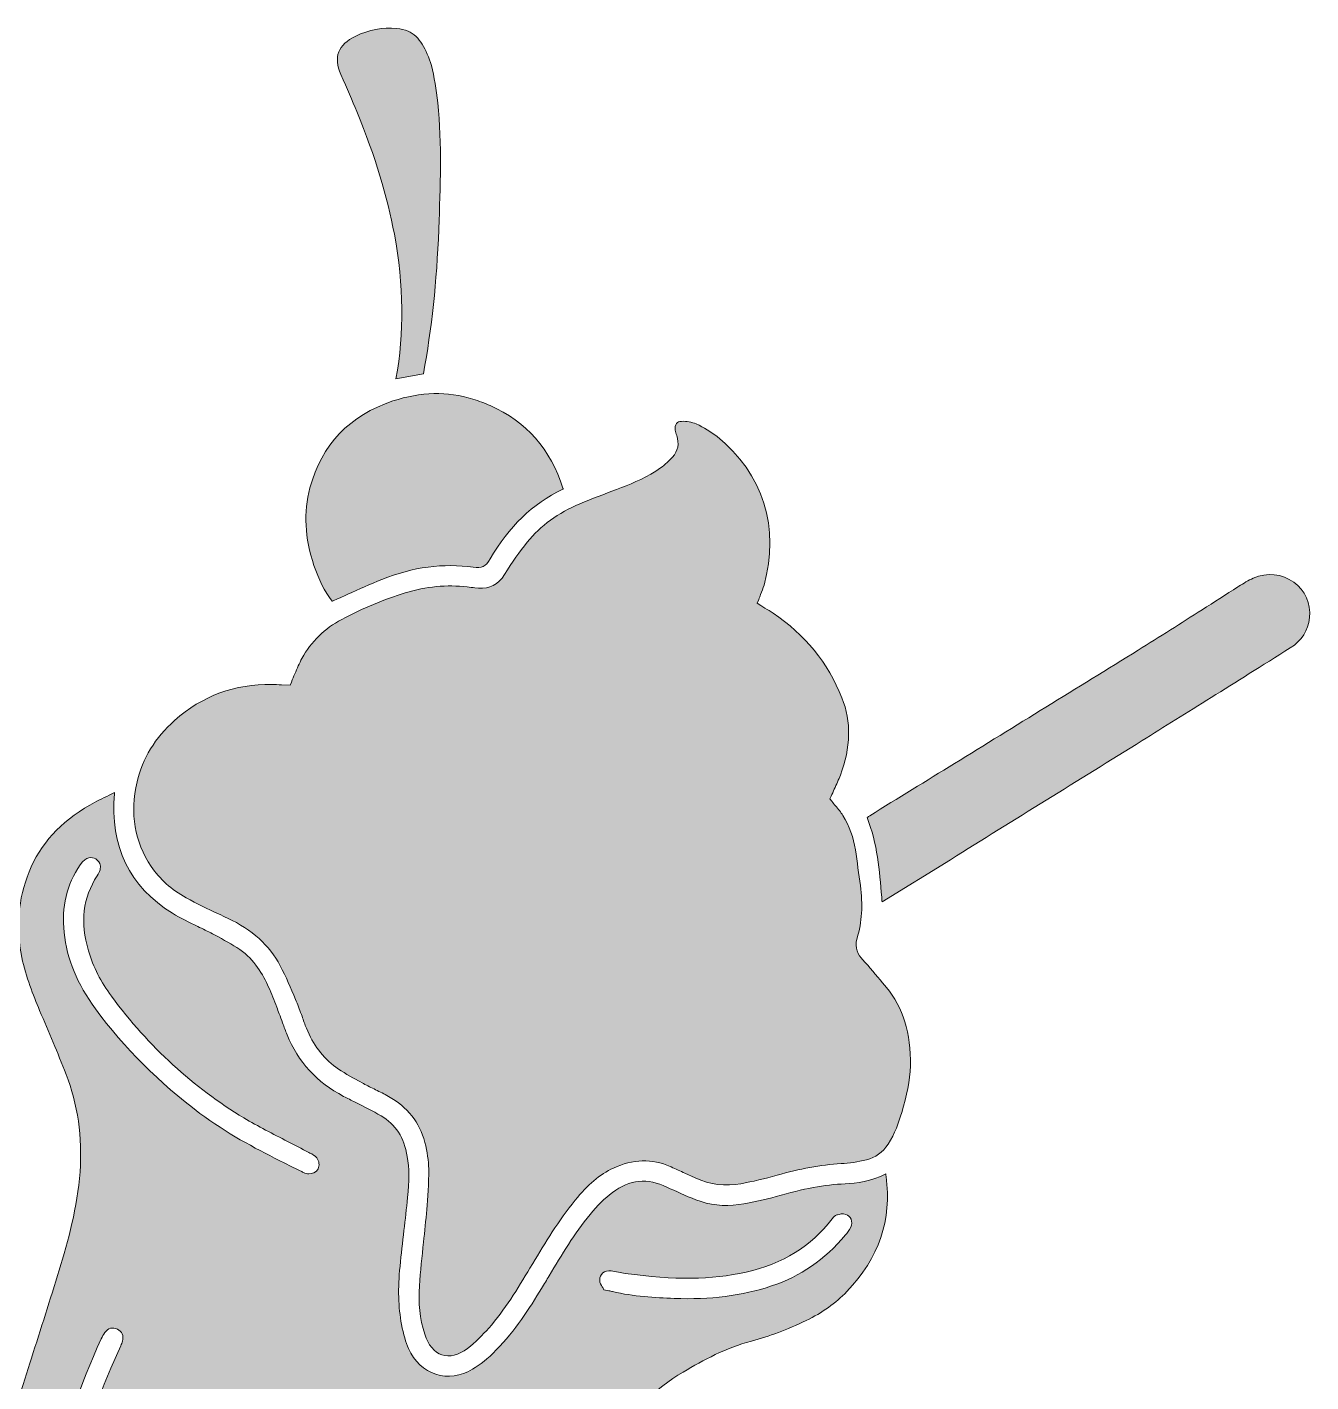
# Model space of a CAD drawing. Header units: inches. Extents: x 0.11 to 5.89, y -5.73 to -0.28.
# Drawn here: x 4.222 to 5.891, y -2.046 to -0.285 of the extents above; entities that cross this region are included whole.
import ezdxf

# ---------------------------------------------------------------- set-up
doc = ezdxf.new("R2010")
doc.units = ezdxf.units.IN
doc.header["$MEASUREMENT"] = 0
doc.layers.add('Layer 1', color=7, linetype='Continuous')

# ---------------------------------------------------------------- blocks, each defined once
blk = doc.blocks.new('block 2')
at = {"layer": 'Layer 1', "true_color": 0x333333}
h = blk.add_hatch(color=250, dxfattribs=at)
h.dxf.hatch_style = 2
edge = h.paths.add_edge_path()
edge.add_spline(control_points=[(4.6508, -0.3943), (4.6751, -0.454), (4.6906, -0.5048), (4.6997, -0.554), (4.7119, -0.6203), (4.7126, -0.6818), (4.7018, -0.7418), (4.7018, -0.7418), (4.7374, -0.7352), (4.7374, -0.7352), (4.7482, -0.6772), (4.7548, -0.6159), (4.7574, -0.5478), (4.7574, -0.5478), (4.7574, -0.5465), (4.7574, -0.5465), (4.7595, -0.4928), (4.7616, -0.4373), (4.7561, -0.383), (4.7543, -0.3657), (4.7515, -0.3495), (4.7479, -0.3347), (4.7454, -0.3245), (4.7401, -0.3145), (4.7358, -0.3069), (4.7313, -0.2991), (4.7252, -0.2935), (4.7175, -0.2901), (4.713, -0.2881), (4.7081, -0.2869), (4.7026, -0.2864), (4.6845, -0.2847), (4.6666, -0.288), (4.6494, -0.2964), (4.6263, -0.3077), (4.6202, -0.3235), (4.6303, -0.3462), (4.6386, -0.365), (4.6451, -0.3803), (4.6508, -0.3943)], knot_values=[0, 0, 0, 0, 1, 1, 1, 2, 2, 2, 3, 3, 3, 4, 4, 4, 5, 5, 5, 6, 6, 6, 7, 7, 7, 8, 8, 8, 9, 9, 9, 10, 10, 10, 11, 11, 11, 12, 12, 12, 13, 13, 13, 13], degree=3, periodic=1)
h = blk.add_hatch(color=250, dxfattribs=at)
h.dxf.hatch_style = 2
edge = h.paths.add_edge_path()
edge.add_spline(control_points=[(4.6189, -1.031), (4.6189, -1.031), (4.6193, -1.0308), (4.6193, -1.0308), (4.6259, -1.0278), (4.6325, -1.0249), (4.6391, -1.0219), (4.6535, -1.0154), (4.6685, -1.0086), (4.6835, -1.0026), (4.7236, -0.9864), (4.7636, -0.9811), (4.8023, -0.9868), (4.8133, -0.9884), (4.8184, -0.9859), (4.8241, -0.976), (4.8486, -0.934), (4.8793, -0.9044), (4.9179, -0.8857), (4.9183, -0.8855), (4.9187, -0.8853), (4.9191, -0.8851), (4.919, -0.8847), (4.9189, -0.8844), (4.9188, -0.884), (4.903, -0.8334), (4.8713, -0.7974), (4.8244, -0.7767), (4.8172, -0.7735), (4.8097, -0.7706), (4.8017, -0.7682), (4.7687, -0.7579), (4.7338, -0.7588), (4.6979, -0.7706), (4.6415, -0.7893), (4.6051, -0.8273), (4.59, -0.8836), (4.5815, -0.9153), (4.5832, -0.9483), (4.5952, -0.9845), (4.6012, -1.0024), (4.609, -1.0177), (4.6189, -1.031)], knot_values=[0, 0, 0, 0, 1, 1, 1, 2, 2, 2, 3, 3, 3, 4, 4, 4, 5, 5, 5, 6, 6, 6, 7, 7, 7, 8, 8, 8, 9, 9, 9, 10, 10, 10, 11, 11, 11, 12, 12, 12, 13, 13, 13, 14, 14, 14, 14], degree=3, periodic=1)
h = blk.add_hatch(color=250, dxfattribs=at)
h.dxf.hatch_style = 2
edge = h.paths.add_edge_path()
edge.add_spline(control_points=[(5.3343, -1.527), (5.326, -1.5168), (5.3173, -1.5064), (5.3083, -1.4966), (5.3029, -1.4906), (5.2971, -1.4821), (5.3012, -1.4687), (5.3075, -1.4481), (5.3088, -1.4257), (5.3054, -1.4002), (5.3035, -1.3858), (5.3013, -1.3696), (5.299, -1.3538), (5.2967, -1.3383), (5.2913, -1.3234), (5.2828, -1.3094), (5.2801, -1.3051), (5.2766, -1.3008), (5.2732, -1.2968), (5.2715, -1.2948), (5.2699, -1.2929), (5.2683, -1.2909), (5.2683, -1.2909), (5.2659, -1.2878), (5.2659, -1.2878), (5.2659, -1.2878), (5.2675, -1.2842), (5.2675, -1.2842), (5.2688, -1.2812), (5.2702, -1.2782), (5.2715, -1.2753), (5.2744, -1.269), (5.2772, -1.2629), (5.2795, -1.2568), (5.2931, -1.2211), (5.2937, -1.1873), (5.2815, -1.1565), (5.2634, -1.1109), (5.2333, -1.0739), (5.1919, -1.0464), (5.1885, -1.0442), (5.185, -1.042), (5.1814, -1.0398), (5.1796, -1.0387), (5.1778, -1.0376), (5.176, -1.0365), (5.176, -1.0365), (5.1715, -1.0336), (5.1715, -1.0336), (5.1715, -1.0336), (5.1734, -1.0287), (5.1734, -1.0287), (5.1742, -1.0264), (5.175, -1.0243), (5.1758, -1.0222), (5.1775, -1.0181), (5.179, -1.0141), (5.1802, -1.0102), (5.2012, -0.9355), (5.1789, -0.865), (5.1191, -0.8168), (5.1113, -0.8106), (5.1022, -0.8051), (5.092, -0.8005), (5.092, -0.8005), (5.0918, -0.8004), (5.0918, -0.8004), (5.0864, -0.798), (5.0796, -0.7968), (5.0729, -0.7971), (5.07, -0.7973), (5.0679, -0.7982), (5.0665, -0.7999), (5.0648, -0.8019), (5.0642, -0.805), (5.0648, -0.8086), (5.0651, -0.8108), (5.0659, -0.8132), (5.0667, -0.8155), (5.0703, -0.826), (5.0684, -0.8357), (5.0612, -0.8435), (5.0569, -0.8481), (5.0518, -0.8533), (5.0457, -0.8577), (5.0293, -0.8695), (5.0109, -0.877), (4.995, -0.8831), (4.995, -0.8831), (4.9885, -0.8856), (4.9885, -0.8856), (4.9728, -0.8916), (4.9565, -0.8978), (4.9407, -0.9043), (4.9127, -0.9159), (4.8897, -0.9327), (4.8724, -0.9542), (4.8627, -0.9663), (4.853, -0.98), (4.8429, -0.9961), (4.8345, -1.0094), (4.8234, -1.0152), (4.8092, -1.0138), (4.8092, -1.0138), (4.8045, -1.0134), (4.8045, -1.0134), (4.8011, -1.0131), (4.7978, -1.0128), (4.7945, -1.0124), (4.768, -1.0092), (4.7408, -1.0118), (4.7137, -1.0201), (4.6866, -1.0284), (4.6588, -1.04), (4.6312, -1.0546), (4.6089, -1.0663), (4.5916, -1.0834), (4.5796, -1.1052), (4.5761, -1.1116), (4.5733, -1.1183), (4.5703, -1.1254), (4.5689, -1.1289), (4.5674, -1.1323), (4.5659, -1.1359), (4.5659, -1.1359), (4.5641, -1.1399), (4.5641, -1.1399), (4.5641, -1.1399), (4.5531, -1.1395), (4.5531, -1.1395), (4.5487, -1.1394), (4.5445, -1.1392), (4.5404, -1.1392), (4.4926, -1.1381), (4.4501, -1.1538), (4.414, -1.1858), (4.3887, -1.2083), (4.3724, -1.2352), (4.3653, -1.2658), (4.3558, -1.3067), (4.362, -1.3436), (4.3836, -1.3756), (4.3946, -1.392), (4.4099, -1.4057), (4.429, -1.4164), (4.4426, -1.424), (4.4571, -1.4307), (4.4712, -1.4373), (4.4751, -1.4391), (4.479, -1.4409), (4.4829, -1.4428), (4.5148, -1.4578), (4.5372, -1.478), (4.5513, -1.5046), (4.5588, -1.5189), (4.5652, -1.5339), (4.5712, -1.5484), (4.5712, -1.5484), (4.5722, -1.5507), (4.5722, -1.5507), (4.5749, -1.5572), (4.5773, -1.5639), (4.5797, -1.5704), (4.5815, -1.5756), (4.5834, -1.5809), (4.5854, -1.586), (4.5938, -1.607), (4.6067, -1.624), (4.6236, -1.6365), (4.6327, -1.6432), (4.6431, -1.6488), (4.6531, -1.6543), (4.6531, -1.6543), (4.6596, -1.6578), (4.6596, -1.6578), (4.6647, -1.6606), (4.67, -1.6633), (4.6752, -1.6658), (4.6808, -1.6686), (4.6866, -1.6714), (4.6921, -1.6745), (4.7167, -1.6882), (4.7326, -1.7083), (4.7393, -1.7342), (4.7425, -1.7467), (4.7442, -1.7583), (4.7443, -1.7687), (4.7445, -1.7879), (4.7431, -1.8069), (4.7418, -1.8213), (4.7406, -1.8356), (4.7391, -1.85), (4.7376, -1.864), (4.7357, -1.8826), (4.7337, -1.9019), (4.7322, -1.9208), (4.7306, -1.9427), (4.7329, -1.9637), (4.7391, -1.9834), (4.7435, -1.9976), (4.7516, -2.0072), (4.7616, -2.0104), (4.7714, -2.0137), (4.7832, -2.0107), (4.7947, -2.002), (4.8051, -1.9943), (4.8145, -1.9844), (4.8223, -1.9757), (4.8433, -1.9521), (4.8599, -1.9244), (4.876, -1.8976), (4.876, -1.8976), (4.8797, -1.8915), (4.8797, -1.8915), (4.8954, -1.8655), (4.9132, -1.8359), (4.9347, -1.8094), (4.951, -1.7892), (4.9668, -1.7759), (4.9844, -1.7676), (5.0097, -1.7558), (5.0345, -1.755), (5.0584, -1.7656), (5.0584, -1.7656), (5.0595, -1.7661), (5.0595, -1.7661), (5.0654, -1.7688), (5.0715, -1.7715), (5.0774, -1.7742), (5.0774, -1.7742), (5.0908, -1.7803), (5.0908, -1.7803), (5.1101, -1.7891), (5.1302, -1.7917), (5.15, -1.788), (5.1655, -1.7852), (5.1813, -1.7814), (5.1971, -1.7769), (5.2265, -1.7684), (5.2538, -1.7635), (5.2804, -1.7619), (5.2909, -1.7613), (5.3019, -1.7596), (5.3132, -1.7569), (5.3252, -1.754), (5.3344, -1.7474), (5.3415, -1.7366), (5.3504, -1.723), (5.3554, -1.7082), (5.3592, -1.6954), (5.3658, -1.6733), (5.3702, -1.6545), (5.3704, -1.6349), (5.371, -1.5915), (5.3611, -1.5591), (5.3392, -1.5328), (5.3392, -1.5328), (5.3343, -1.527), (5.3343, -1.527)], knot_values=[0, 0, 0, 0, 1, 1, 1, 2, 2, 2, 3, 3, 3, 4, 4, 4, 5, 5, 5, 6, 6, 6, 7, 7, 7, 8, 8, 8, 9, 9, 9, 10, 10, 10, 11, 11, 11, 12, 12, 12, 13, 13, 13, 14, 14, 14, 15, 15, 15, 16, 16, 16, 17, 17, 17, 18, 18, 18, 19, 19, 19, 20, 20, 20, 21, 21, 21, 22, 22, 22, 23, 23, 23, 24, 24, 24, 25, 25, 25, 26, 26, 26, 27, 27, 27, 28, 28, 28, 29, 29, 29, 30, 30, 30, 31, 31, 31, 32, 32, 32, 33, 33, 33, 34, 34, 34, 35, 35, 35, 36, 36, 36, 37, 37, 37, 38, 38, 38, 39, 39, 39, 40, 40, 40, 41, 41, 41, 42, 42, 42, 43, 43, 43, 44, 44, 44, 45, 45, 45, 46, 46, 46, 47, 47, 47, 48, 48, 48, 49, 49, 49, 50, 50, 50, 51, 51, 51, 52, 52, 52, 53, 53, 53, 54, 54, 54, 55, 55, 55, 56, 56, 56, 57, 57, 57, 58, 58, 58, 59, 59, 59, 60, 60, 60, 61, 61, 61, 62, 62, 62, 63, 63, 63, 64, 64, 64, 65, 65, 65, 66, 66, 66, 67, 67, 67, 68, 68, 68, 69, 69, 69, 70, 70, 70, 71, 71, 71, 72, 72, 72, 73, 73, 73, 74, 74, 74, 75, 75, 75, 76, 76, 76, 77, 77, 77, 78, 78, 78, 79, 79, 79, 80, 80, 80, 81, 81, 81, 82, 82, 82, 83, 83, 83, 84, 84, 84, 85, 85, 85, 86, 86, 86, 86], degree=3, periodic=1)
h = blk.add_hatch(color=250, dxfattribs=at)
h.dxf.hatch_style = 2
edge = h.paths.add_edge_path()
edge.add_spline(control_points=[(5.8689, -1.0062), (5.8537, -0.9951), (5.8339, -0.9932), (5.816, -1.001), (5.8097, -1.0037), (5.8034, -1.0077), (5.7974, -1.0115), (5.7974, -1.0115), (5.7961, -1.0123), (5.7961, -1.0123), (5.7806, -1.0222), (5.7651, -1.0321), (5.7496, -1.0419), (5.7225, -1.0593), (5.6944, -1.0772), (5.6666, -1.0945), (5.587, -1.1437), (5.5061, -1.1935), (5.4278, -1.2418), (5.3911, -1.2644), (5.3543, -1.287), (5.3176, -1.3097), (5.3164, -1.3104), (5.3152, -1.3112), (5.3141, -1.312), (5.3276, -1.3459), (5.3304, -1.3813), (5.3332, -1.4156), (5.3333, -1.4177), (5.3335, -1.4198), (5.3336, -1.4218), (5.3337, -1.4218), (5.3338, -1.4217), (5.3339, -1.4217), (5.3339, -1.4217), (5.4224, -1.3668), (5.4224, -1.3668), (5.5055, -1.3152), (5.5885, -1.2637), (5.6716, -1.2121), (5.7288, -1.1765), (5.7901, -1.1382), (5.8643, -1.0915), (5.8792, -1.0822), (5.8876, -1.069), (5.8893, -1.0522), (5.8911, -1.034), (5.8835, -1.0168), (5.8689, -1.0062)], knot_values=[0, 0, 0, 0, 1, 1, 1, 2, 2, 2, 3, 3, 3, 4, 4, 4, 5, 5, 5, 6, 6, 6, 7, 7, 7, 8, 8, 8, 9, 9, 9, 10, 10, 10, 11, 11, 11, 12, 12, 12, 13, 13, 13, 14, 14, 14, 15, 15, 15, 16, 16, 16, 16], degree=3, periodic=1)
h = blk.add_hatch(color=250, dxfattribs=at)
h.dxf.hatch_style = 2
edge = h.paths.add_edge_path()
edge.add_spline(control_points=[(5.3385, -1.775), (5.3196, -1.7853), (5.3005, -1.7875), (5.2856, -1.7881), (5.259, -1.7893), (5.2314, -1.7944), (5.1959, -1.8047), (5.1817, -1.8088), (5.1658, -1.8122), (5.1473, -1.815), (5.1281, -1.8178), (5.1094, -1.8158), (5.0916, -1.8088), (5.0784, -1.8036), (5.0657, -1.798), (5.0539, -1.7923), (5.0291, -1.7803), (5.0053, -1.7826), (4.9832, -1.7993), (4.9733, -1.8068), (4.9635, -1.8165), (4.954, -1.828), (4.9338, -1.8527), (4.9171, -1.8806), (4.9009, -1.9076), (4.8977, -1.9131), (4.8944, -1.9185), (4.8911, -1.924), (4.8754, -1.9497), (4.8567, -1.9793), (4.8322, -2.004), (4.821, -2.0153), (4.8112, -2.0234), (4.8012, -2.0292), (4.7858, -2.0383), (4.7689, -2.0406), (4.7536, -2.0357), (4.7381, -2.0308), (4.7255, -2.0188), (4.7182, -2.0022), (4.7144, -1.9936), (4.7116, -1.984), (4.7091, -1.9708), (4.7047, -1.9483), (4.7041, -1.9243), (4.7071, -1.8952), (4.7086, -1.8797), (4.7104, -1.8642), (4.7122, -1.8488), (4.7138, -1.8345), (4.7154, -1.8204), (4.7168, -1.806), (4.7191, -1.7844), (4.719, -1.768), (4.7165, -1.7526), (4.7125, -1.7279), (4.7014, -1.7107), (4.6824, -1.6997), (4.6715, -1.6935), (4.66, -1.6877), (4.6488, -1.6821), (4.6438, -1.6796), (4.6388, -1.677), (4.6337, -1.6744), (4.5991, -1.6564), (4.5744, -1.6295), (4.5603, -1.5944), (4.5583, -1.5893), (4.5564, -1.5841), (4.5545, -1.579), (4.5531, -1.575), (4.5516, -1.5709), (4.55, -1.567), (4.5489, -1.5641), (4.5479, -1.5612), (4.5468, -1.5583), (4.5435, -1.5497), (4.5402, -1.5408), (4.5363, -1.5325), (4.5288, -1.5165), (4.5179, -1.4966), (4.4989, -1.4836), (4.4889, -1.4767), (4.4777, -1.4708), (4.4668, -1.4651), (4.4668, -1.4651), (4.4635, -1.4633), (4.4635, -1.4633), (4.4572, -1.4599), (4.4506, -1.4568), (4.4441, -1.4536), (4.4332, -1.4484), (4.4219, -1.443), (4.4112, -1.4364), (4.3553, -1.4018), (4.3299, -1.3494), (4.3357, -1.2806), (4.3357, -1.2803), (4.3357, -1.2799), (4.3358, -1.2797), (4.3335, -1.2808), (4.3313, -1.2818), (4.329, -1.283), (4.3206, -1.287), (4.3119, -1.2911), (4.3038, -1.2958), (4.2653, -1.318), (4.2394, -1.3464), (4.2248, -1.3828), (4.2107, -1.4179), (4.2076, -1.4553), (4.2155, -1.4938), (4.2208, -1.5192), (4.2302, -1.543), (4.2386, -1.5627), (4.2504, -1.5906), (4.2619, -1.6179), (4.273, -1.6458), (4.2882, -1.6845), (4.2942, -1.7272), (4.2911, -1.7726), (4.2878, -1.8184), (4.2756, -1.8628), (4.264, -1.9002), (4.2523, -1.9384), (4.24, -1.977), (4.228, -2.0145), (4.2222, -2.0327), (4.2164, -2.051), (4.2106, -2.0693), (4.1973, -2.1113), (4.1873, -2.1507), (4.18, -2.1897), (4.1624, -2.2836), (4.1591, -2.3687), (4.1698, -2.45), (4.1737, -2.4796), (4.1768, -2.5063), (4.1795, -2.532), (4.1874, -2.6112), (4.1834, -2.68), (4.1671, -2.7424), (4.1565, -2.783), (4.1431, -2.8138), (4.125, -2.8397), (4.1013, -2.8735), (4.0749, -2.8967), (4.0443, -2.9107), (4.0232, -2.9204), (3.9989, -2.9259), (3.9701, -2.9276), (3.9301, -2.9299), (3.8897, -2.9317), (3.8502, -2.9328), (3.8177, -2.9339), (3.7904, -2.9397), (3.7667, -2.9507), (3.7187, -2.9729), (3.6912, -3.0111), (3.685, -3.0642), (3.6813, -3.0955), (3.6887, -3.1261), (3.7077, -3.1575), (3.7249, -3.1862), (3.7481, -3.2123), (3.7764, -3.235), (3.8407, -3.2865), (3.9146, -3.3317), (4.0023, -3.3733), (4.05, -3.3959), (4.1031, -3.4167), (4.1647, -3.4366), (4.1973, -3.4472), (4.2358, -3.4589), (4.2757, -3.465), (4.3065, -3.4697), (4.3427, -3.4741), (4.3789, -3.4704), (4.4132, -3.4669), (4.4441, -3.4544), (4.4707, -3.4329), (4.4932, -3.4148), (4.5073, -3.3937), (4.514, -3.3682), (4.5182, -3.3522), (4.5191, -3.3347), (4.5168, -3.3147), (4.514, -3.2906), (4.5059, -3.2663), (4.4918, -3.2404), (4.4771, -3.2132), (4.458, -3.1881), (4.4395, -3.1638), (4.4395, -3.1638), (4.4382, -3.1622), (4.4382, -3.1622), (4.424, -3.1434), (4.4055, -3.1182), (4.3903, -3.0904), (4.3435, -3.0052), (4.3462, -2.9153), (4.3984, -2.8229), (4.4147, -2.7939), (4.4382, -2.7687), (4.4701, -2.7458), (4.5031, -2.722), (4.5286, -2.704), (4.553, -2.6874), (4.661, -2.6136), (4.7516, -2.5197), (4.8221, -2.4082), (4.8604, -2.3477), (4.8972, -2.2824), (4.9314, -2.2144), (4.9464, -2.1846), (4.963, -2.1529), (4.9828, -2.1228), (5.0082, -2.0839), (5.0384, -2.0545), (5.0751, -2.0328), (5.1015, -2.0171), (5.1306, -2.0014), (5.1638, -1.9926), (5.187, -1.9863), (5.2104, -1.9776), (5.2348, -1.9659), (5.256, -1.9556), (5.2734, -1.9432), (5.2878, -1.9281), (5.3298, -1.8841), (5.3465, -1.8351), (5.3389, -1.7784), (5.3388, -1.7773), (5.3387, -1.7761), (5.3385, -1.775)], knot_values=[0, 0, 0, 0, 1, 1, 1, 2, 2, 2, 3, 3, 3, 4, 4, 4, 5, 5, 5, 6, 6, 6, 7, 7, 7, 8, 8, 8, 9, 9, 9, 10, 10, 10, 11, 11, 11, 12, 12, 12, 13, 13, 13, 14, 14, 14, 15, 15, 15, 16, 16, 16, 17, 17, 17, 18, 18, 18, 19, 19, 19, 20, 20, 20, 21, 21, 21, 22, 22, 22, 23, 23, 23, 24, 24, 24, 25, 25, 25, 26, 26, 26, 27, 27, 27, 28, 28, 28, 29, 29, 29, 30, 30, 30, 31, 31, 31, 32, 32, 32, 33, 33, 33, 34, 34, 34, 35, 35, 35, 36, 36, 36, 37, 37, 37, 38, 38, 38, 39, 39, 39, 40, 40, 40, 41, 41, 41, 42, 42, 42, 43, 43, 43, 44, 44, 44, 45, 45, 45, 46, 46, 46, 47, 47, 47, 48, 48, 48, 49, 49, 49, 50, 50, 50, 51, 51, 51, 52, 52, 52, 53, 53, 53, 54, 54, 54, 55, 55, 55, 56, 56, 56, 57, 57, 57, 58, 58, 58, 59, 59, 59, 60, 60, 60, 61, 61, 61, 62, 62, 62, 63, 63, 63, 64, 64, 64, 65, 65, 65, 66, 66, 66, 67, 67, 67, 68, 68, 68, 69, 69, 69, 70, 70, 70, 71, 71, 71, 72, 72, 72, 73, 73, 73, 74, 74, 74, 75, 75, 75, 76, 76, 76, 77, 77, 77, 78, 78, 78, 78], degree=3, periodic=1)
edge = h.paths.add_edge_path()
edge.add_spline(control_points=[(4.172, -2.9326), (4.1698, -2.9353), (4.1678, -2.938), (4.1657, -2.9407), (4.16, -2.9478), (4.1542, -2.9553), (4.1476, -2.9619), (4.1201, -2.9893), (4.0875, -3.0079), (4.0506, -3.0172), (4.036, -3.0209), (4.0209, -3.023), (4.0064, -3.025), (4.0021, -3.0256), (3.9978, -3.0262), (3.9935, -3.0268), (3.9836, -3.0284), (3.9736, -3.0296), (3.9637, -3.0309), (3.9518, -3.0325), (3.9395, -3.0341), (3.9275, -3.036), (3.9049, -3.0395), (3.8884, -3.0444), (3.8736, -3.0519), (3.8613, -3.0582), (3.8509, -3.067), (3.8429, -3.0779), (3.8321, -3.0927), (3.831, -3.1077), (3.8396, -3.1227), (3.8428, -3.1284), (3.8473, -3.1334), (3.8521, -3.1388), (3.8542, -3.1412), (3.8563, -3.1437), (3.8583, -3.1461), (3.8589, -3.1467), (3.8595, -3.1474), (3.8602, -3.148), (3.8619, -3.1497), (3.8641, -3.1518), (3.8653, -3.1548), (3.867, -3.1589), (3.8662, -3.1648), (3.8635, -3.1685), (3.8613, -3.1716), (3.8571, -3.1729), (3.8512, -3.1723), (3.85, -3.1723), (3.8489, -3.1719), (3.8479, -3.1715), (3.8459, -3.1706), (3.8443, -3.1692), (3.8429, -3.168), (3.8328, -3.1583), (3.8223, -3.1478), (3.8153, -3.134), (3.806, -3.1154), (3.8053, -3.0959), (3.8132, -3.076), (3.8132, -3.076), (3.8135, -3.0755), (3.8135, -3.0755), (3.8224, -3.0582), (3.8353, -3.0443), (3.8521, -3.0338), (3.8666, -3.0248), (3.8808, -3.0189), (3.8954, -3.0158), (3.9152, -3.0117), (3.9331, -3.0085), (3.9501, -3.006), (3.9606, -3.0044), (3.9713, -3.0031), (3.9816, -3.002), (3.9956, -3.0003), (4.0102, -2.9986), (4.0243, -2.9962), (4.0737, -2.9875), (4.1137, -2.9641), (4.1434, -2.9267), (4.1444, -2.9254), (4.1453, -2.9241), (4.1463, -2.9229), (4.1481, -2.9205), (4.1499, -2.918), (4.152, -2.9157), (4.1548, -2.9126), (4.1582, -2.9108), (4.1618, -2.9106), (4.1642, -2.9106), (4.1679, -2.9111), (4.1714, -2.9144), (4.1768, -2.9194), (4.1769, -2.9266), (4.172, -2.9326)], knot_values=[0, 0, 0, 0, 1, 1, 1, 2, 2, 2, 3, 3, 3, 4, 4, 4, 5, 5, 5, 6, 6, 6, 7, 7, 7, 8, 8, 8, 9, 9, 9, 10, 10, 10, 11, 11, 11, 12, 12, 12, 13, 13, 13, 14, 14, 14, 15, 15, 15, 16, 16, 16, 17, 17, 17, 18, 18, 18, 19, 19, 19, 20, 20, 20, 21, 21, 21, 22, 22, 22, 23, 23, 23, 24, 24, 24, 25, 25, 25, 26, 26, 26, 27, 27, 27, 28, 28, 28, 29, 29, 29, 30, 30, 30, 31, 31, 31, 32, 32, 32, 32], degree=3, periodic=1)
edge = h.paths.add_edge_path()
edge.add_spline(control_points=[(4.3464, -1.9925), (4.3458, -1.9947), (4.3449, -1.9967), (4.344, -1.9985), (4.344, -1.9985), (4.331, -2.0277), (4.331, -2.0277), (4.2839, -2.1387), (4.2644, -2.2562), (4.2732, -2.377), (4.276, -2.4153), (4.2801, -2.4541), (4.2841, -2.4917), (4.286, -2.5097), (4.2879, -2.5279), (4.2897, -2.546), (4.2909, -2.5582), (4.2919, -2.5707), (4.2929, -2.5824), (4.2929, -2.5824), (4.293, -2.5838), (4.293, -2.5838), (4.2933, -2.5866), (4.2936, -2.5903), (4.2921, -2.5938), (4.2903, -2.5979), (4.2858, -2.6014), (4.2813, -2.6022), (4.2794, -2.6025), (4.2775, -2.6021), (4.2759, -2.6014), (4.2724, -2.5999), (4.2698, -2.5966), (4.2694, -2.5962), (4.2673, -2.5934), (4.2671, -2.5901), (4.2668, -2.5877), (4.2668, -2.5877), (4.2667, -2.5869), (4.2667, -2.5869), (4.2667, -2.5869), (4.2621, -2.5406), (4.2621, -2.5406), (4.2576, -2.4963), (4.253, -2.4505), (4.2486, -2.4054), (4.241, -2.3266), (4.2444, -2.2485), (4.2588, -2.1732), (4.2706, -2.1116), (4.2907, -2.0499), (4.3186, -1.9897), (4.3201, -1.9866), (4.3216, -1.9839), (4.3234, -1.9814), (4.3274, -1.9757), (4.3338, -1.974), (4.3396, -1.9769), (4.3457, -1.9798), (4.3482, -1.9857), (4.3464, -1.9925)], knot_values=[0, 0, 0, 0, 1, 1, 1, 2, 2, 2, 3, 3, 3, 4, 4, 4, 5, 5, 5, 6, 6, 6, 7, 7, 7, 8, 8, 8, 9, 9, 9, 10, 10, 10, 11, 11, 11, 12, 12, 12, 13, 13, 13, 14, 14, 14, 15, 15, 15, 16, 16, 16, 17, 17, 17, 18, 18, 18, 19, 19, 19, 20, 20, 20, 20], degree=3, periodic=1)
edge = h.paths.add_edge_path()
edge.add_spline(control_points=[(4.6007, -1.7686), (4.5986, -1.7737), (4.592, -1.7751), (4.5887, -1.775), (4.586, -1.7751), (4.5837, -1.7743), (4.5816, -1.7734), (4.5808, -1.773), (4.58, -1.7727), (4.5794, -1.7723), (4.5718, -1.7686), (4.5646, -1.765), (4.5574, -1.7614), (4.5574, -1.7614), (4.55, -1.7576), (4.55, -1.7576), (4.5183, -1.7418), (4.4813, -1.7221), (4.447, -1.6965), (4.3943, -1.6572), (4.3487, -1.6116), (4.3112, -1.5608), (4.2876, -1.5285), (4.2741, -1.4961), (4.2704, -1.4613), (4.2668, -1.4284), (4.2739, -1.399), (4.2913, -1.3736), (4.2993, -1.3619), (4.3067, -1.363), (4.3115, -1.3659), (4.3155, -1.3681), (4.3168, -1.3713), (4.3174, -1.3735), (4.3183, -1.3776), (4.317, -1.3823), (4.3134, -1.3879), (4.2948, -1.416), (4.2911, -1.448), (4.3022, -1.4854), (4.3083, -1.5062), (4.3184, -1.5261), (4.332, -1.5444), (4.3807, -1.61), (4.4386, -1.6632), (4.5041, -1.7024), (4.5224, -1.7134), (4.542, -1.7234), (4.561, -1.733), (4.5701, -1.7378), (4.5793, -1.7425), (4.5885, -1.7473), (4.5885, -1.7473), (4.5899, -1.7481), (4.5899, -1.7481), (4.5929, -1.7496), (4.5963, -1.7514), (4.5989, -1.7544), (4.6022, -1.7582), (4.6024, -1.7646), (4.6007, -1.7686)], knot_values=[0, 0, 0, 0, 1, 1, 1, 2, 2, 2, 3, 3, 3, 4, 4, 4, 5, 5, 5, 6, 6, 6, 7, 7, 7, 8, 8, 8, 9, 9, 9, 10, 10, 10, 11, 11, 11, 12, 12, 12, 13, 13, 13, 14, 14, 14, 15, 15, 15, 16, 16, 16, 17, 17, 17, 18, 18, 18, 19, 19, 19, 20, 20, 20, 20], degree=3, periodic=1)
edge = h.paths.add_edge_path()
edge.add_spline(control_points=[(5.2929, -1.8446), (5.2911, -1.8486), (5.2884, -1.8521), (5.2862, -1.8546), (5.259, -1.8868), (5.2275, -1.9085), (5.1901, -1.9209), (5.1516, -1.9336), (5.1101, -1.9389), (5.0633, -1.937), (5.0386, -1.9359), (5.0106, -1.9348), (4.9834, -1.9281), (4.982, -1.9278), (4.9804, -1.9275), (4.9786, -1.9271), (4.9786, -1.9271), (4.972, -1.9257), (4.972, -1.9257), (4.972, -1.9257), (4.9706, -1.9229), (4.9706, -1.9229), (4.9704, -1.9226), (4.9701, -1.9222), (4.9699, -1.9218), (4.9686, -1.9198), (4.9666, -1.9168), (4.9667, -1.9131), (4.9667, -1.9095), (4.9681, -1.9063), (4.9706, -1.9039), (4.9734, -1.9016), (4.9773, -1.9006), (4.9815, -1.9012), (4.9847, -1.9016), (4.9878, -1.9022), (4.9911, -1.9029), (4.994, -1.9035), (4.997, -1.9041), (4.9999, -1.9045), (5.0635, -1.9135), (5.1119, -1.913), (5.157, -1.9028), (5.2049, -1.8919), (5.2414, -1.8694), (5.2688, -1.8338), (5.2688, -1.8338), (5.2692, -1.8333), (5.2692, -1.8333), (5.2703, -1.8318), (5.2719, -1.8294), (5.275, -1.8286), (5.275, -1.8286), (5.2755, -1.8284), (5.2755, -1.8284), (5.2785, -1.8276), (5.2825, -1.8264), (5.2866, -1.8278), (5.2897, -1.8289), (5.292, -1.8311), (5.2933, -1.834), (5.2947, -1.8373), (5.2946, -1.8411), (5.2929, -1.8446)], knot_values=[0, 0, 0, 0, 1, 1, 1, 2, 2, 2, 3, 3, 3, 4, 4, 4, 5, 5, 5, 6, 6, 6, 7, 7, 7, 8, 8, 8, 9, 9, 9, 10, 10, 10, 11, 11, 11, 12, 12, 12, 13, 13, 13, 14, 14, 14, 15, 15, 15, 16, 16, 16, 17, 17, 17, 18, 18, 18, 19, 19, 19, 20, 20, 20, 21, 21, 21, 21], degree=3, periodic=1)
at = {"layer": 'Layer 1', "lineweight": 0}
for points, knots in [([(4.6508, -0.3943), (4.6751, -0.454), (4.6906, -0.5048), (4.6997, -0.554), (4.7119, -0.6203), (4.7126, -0.6818), (4.7018, -0.7418), (4.7018, -0.7418), (4.7374, -0.7352), (4.7374, -0.7352), (4.7482, -0.6772), (4.7548, -0.6159), (4.7574, -0.5478), (4.7574, -0.5478), (4.7574, -0.5465), (4.7574, -0.5465), (4.7595, -0.4928), (4.7616, -0.4373), (4.7561, -0.383), (4.7543, -0.3657), (4.7515, -0.3495), (4.7479, -0.3347), (4.7454, -0.3245), (4.7401, -0.3145), (4.7358, -0.3069), (4.7313, -0.2991), (4.7252, -0.2935), (4.7175, -0.2901), (4.713, -0.2881), (4.7081, -0.2869), (4.7026, -0.2864), (4.6845, -0.2847), (4.6666, -0.288), (4.6494, -0.2964), (4.6263, -0.3077), (4.6202, -0.3235), (4.6303, -0.3462), (4.6386, -0.365), (4.6451, -0.3803), (4.6508, -0.3943)], [0, 0, 0, 0, 1, 1, 1, 2, 2, 2, 3, 3, 3, 4, 4, 4, 5, 5, 5, 6, 6, 6, 7, 7, 7, 8, 8, 8, 9, 9, 9, 10, 10, 10, 11, 11, 11, 12, 12, 12, 13, 13, 13, 13]), ([(4.6189, -1.031), (4.6189, -1.031), (4.6193, -1.0308), (4.6193, -1.0308), (4.6259, -1.0278), (4.6325, -1.0249), (4.6391, -1.0219), (4.6535, -1.0154), (4.6685, -1.0086), (4.6835, -1.0026), (4.7236, -0.9864), (4.7636, -0.9811), (4.8023, -0.9868), (4.8133, -0.9884), (4.8184, -0.9859), (4.8241, -0.976), (4.8486, -0.934), (4.8793, -0.9044), (4.9179, -0.8857), (4.9183, -0.8855), (4.9187, -0.8853), (4.9191, -0.8851), (4.919, -0.8847), (4.9189, -0.8844), (4.9188, -0.884), (4.903, -0.8334), (4.8713, -0.7974), (4.8244, -0.7767), (4.8172, -0.7735), (4.8097, -0.7706), (4.8017, -0.7682), (4.7687, -0.7579), (4.7338, -0.7588), (4.6979, -0.7706), (4.6415, -0.7893), (4.6051, -0.8273), (4.59, -0.8836), (4.5815, -0.9153), (4.5832, -0.9483), (4.5952, -0.9845), (4.6012, -1.0024), (4.609, -1.0177), (4.6189, -1.031)], [0, 0, 0, 0, 1, 1, 1, 2, 2, 2, 3, 3, 3, 4, 4, 4, 5, 5, 5, 6, 6, 6, 7, 7, 7, 8, 8, 8, 9, 9, 9, 10, 10, 10, 11, 11, 11, 12, 12, 12, 13, 13, 13, 14, 14, 14, 14]), ([(5.3343, -1.527), (5.326, -1.5168), (5.3173, -1.5064), (5.3083, -1.4966), (5.3029, -1.4906), (5.2971, -1.4821), (5.3012, -1.4687), (5.3075, -1.4481), (5.3088, -1.4257), (5.3054, -1.4002), (5.3035, -1.3858), (5.3013, -1.3696), (5.299, -1.3538), (5.2967, -1.3383), (5.2913, -1.3234), (5.2828, -1.3094), (5.2801, -1.3051), (5.2766, -1.3008), (5.2732, -1.2968), (5.2715, -1.2948), (5.2699, -1.2929), (5.2683, -1.2909), (5.2683, -1.2909), (5.2659, -1.2878), (5.2659, -1.2878), (5.2659, -1.2878), (5.2675, -1.2842), (5.2675, -1.2842), (5.2688, -1.2812), (5.2702, -1.2782), (5.2715, -1.2753), (5.2744, -1.269), (5.2772, -1.2629), (5.2795, -1.2568), (5.2931, -1.2211), (5.2937, -1.1873), (5.2815, -1.1565), (5.2634, -1.1109), (5.2333, -1.0739), (5.1919, -1.0464), (5.1885, -1.0442), (5.185, -1.042), (5.1814, -1.0398), (5.1796, -1.0387), (5.1778, -1.0376), (5.176, -1.0365), (5.176, -1.0365), (5.1715, -1.0336), (5.1715, -1.0336), (5.1715, -1.0336), (5.1734, -1.0287), (5.1734, -1.0287), (5.1742, -1.0264), (5.175, -1.0243), (5.1758, -1.0222), (5.1775, -1.0181), (5.179, -1.0141), (5.1802, -1.0102), (5.2012, -0.9355), (5.1789, -0.865), (5.1191, -0.8168), (5.1113, -0.8106), (5.1022, -0.8051), (5.092, -0.8005), (5.092, -0.8005), (5.0918, -0.8004), (5.0918, -0.8004), (5.0864, -0.798), (5.0796, -0.7968), (5.0729, -0.7971), (5.07, -0.7973), (5.0679, -0.7982), (5.0665, -0.7999), (5.0648, -0.8019), (5.0642, -0.805), (5.0648, -0.8086), (5.0651, -0.8108), (5.0659, -0.8132), (5.0667, -0.8155), (5.0703, -0.826), (5.0684, -0.8357), (5.0612, -0.8435), (5.0569, -0.8481), (5.0518, -0.8533), (5.0457, -0.8577), (5.0293, -0.8695), (5.0109, -0.877), (4.995, -0.8831), (4.995, -0.8831), (4.9885, -0.8856), (4.9885, -0.8856), (4.9728, -0.8916), (4.9565, -0.8978), (4.9407, -0.9043), (4.9127, -0.9159), (4.8897, -0.9327), (4.8724, -0.9542), (4.8627, -0.9663), (4.853, -0.98), (4.8429, -0.9961), (4.8345, -1.0094), (4.8234, -1.0152), (4.8092, -1.0138), (4.8092, -1.0138), (4.8045, -1.0134), (4.8045, -1.0134), (4.8011, -1.0131), (4.7978, -1.0128), (4.7945, -1.0124), (4.768, -1.0092), (4.7408, -1.0118), (4.7137, -1.0201), (4.6866, -1.0284), (4.6588, -1.04), (4.6312, -1.0546), (4.6089, -1.0663), (4.5916, -1.0834), (4.5796, -1.1052), (4.5761, -1.1116), (4.5733, -1.1183), (4.5703, -1.1254), (4.5689, -1.1289), (4.5674, -1.1323), (4.5659, -1.1359), (4.5659, -1.1359), (4.5641, -1.1399), (4.5641, -1.1399), (4.5641, -1.1399), (4.5531, -1.1395), (4.5531, -1.1395), (4.5487, -1.1394), (4.5445, -1.1392), (4.5404, -1.1392), (4.4926, -1.1381), (4.4501, -1.1538), (4.414, -1.1858), (4.3887, -1.2083), (4.3724, -1.2352), (4.3653, -1.2658), (4.3558, -1.3067), (4.362, -1.3436), (4.3836, -1.3756), (4.3946, -1.392), (4.4099, -1.4057), (4.429, -1.4164), (4.4426, -1.424), (4.4571, -1.4307), (4.4712, -1.4373), (4.4751, -1.4391), (4.479, -1.4409), (4.4829, -1.4428), (4.5148, -1.4578), (4.5372, -1.478), (4.5513, -1.5046), (4.5588, -1.5189), (4.5652, -1.5339), (4.5712, -1.5484), (4.5712, -1.5484), (4.5722, -1.5507), (4.5722, -1.5507), (4.5749, -1.5572), (4.5773, -1.5639), (4.5797, -1.5704), (4.5815, -1.5756), (4.5834, -1.5809), (4.5854, -1.586), (4.5938, -1.607), (4.6067, -1.624), (4.6236, -1.6365), (4.6327, -1.6432), (4.6431, -1.6488), (4.6531, -1.6543), (4.6531, -1.6543), (4.6596, -1.6578), (4.6596, -1.6578), (4.6647, -1.6606), (4.67, -1.6633), (4.6752, -1.6658), (4.6808, -1.6686), (4.6866, -1.6714), (4.6921, -1.6745), (4.7167, -1.6882), (4.7326, -1.7083), (4.7393, -1.7342), (4.7425, -1.7467), (4.7442, -1.7583), (4.7443, -1.7687), (4.7445, -1.7879), (4.7431, -1.8069), (4.7418, -1.8213), (4.7406, -1.8356), (4.7391, -1.85), (4.7376, -1.864), (4.7357, -1.8826), (4.7337, -1.9019), (4.7322, -1.9208), (4.7306, -1.9427), (4.7329, -1.9637), (4.7391, -1.9834), (4.7435, -1.9976), (4.7516, -2.0072), (4.7616, -2.0104), (4.7714, -2.0137), (4.7832, -2.0107), (4.7947, -2.002), (4.8051, -1.9943), (4.8145, -1.9844), (4.8223, -1.9757), (4.8433, -1.9521), (4.8599, -1.9244), (4.876, -1.8976), (4.876, -1.8976), (4.8797, -1.8915), (4.8797, -1.8915), (4.8954, -1.8655), (4.9132, -1.8359), (4.9347, -1.8094), (4.951, -1.7892), (4.9668, -1.7759), (4.9844, -1.7676), (5.0097, -1.7558), (5.0345, -1.755), (5.0584, -1.7656), (5.0584, -1.7656), (5.0595, -1.7661), (5.0595, -1.7661), (5.0654, -1.7688), (5.0715, -1.7715), (5.0774, -1.7742), (5.0774, -1.7742), (5.0908, -1.7803), (5.0908, -1.7803), (5.1101, -1.7891), (5.1302, -1.7917), (5.15, -1.788), (5.1655, -1.7852), (5.1813, -1.7814), (5.1971, -1.7769), (5.2265, -1.7684), (5.2538, -1.7635), (5.2804, -1.7619), (5.2909, -1.7613), (5.3019, -1.7596), (5.3132, -1.7569), (5.3252, -1.754), (5.3344, -1.7474), (5.3415, -1.7366), (5.3504, -1.723), (5.3554, -1.7082), (5.3592, -1.6954), (5.3658, -1.6733), (5.3702, -1.6545), (5.3704, -1.6349), (5.371, -1.5915), (5.3611, -1.5591), (5.3392, -1.5328), (5.3392, -1.5328), (5.3343, -1.527), (5.3343, -1.527)], [0, 0, 0, 0, 1, 1, 1, 2, 2, 2, 3, 3, 3, 4, 4, 4, 5, 5, 5, 6, 6, 6, 7, 7, 7, 8, 8, 8, 9, 9, 9, 10, 10, 10, 11, 11, 11, 12, 12, 12, 13, 13, 13, 14, 14, 14, 15, 15, 15, 16, 16, 16, 17, 17, 17, 18, 18, 18, 19, 19, 19, 20, 20, 20, 21, 21, 21, 22, 22, 22, 23, 23, 23, 24, 24, 24, 25, 25, 25, 26, 26, 26, 27, 27, 27, 28, 28, 28, 29, 29, 29, 30, 30, 30, 31, 31, 31, 32, 32, 32, 33, 33, 33, 34, 34, 34, 35, 35, 35, 36, 36, 36, 37, 37, 37, 38, 38, 38, 39, 39, 39, 40, 40, 40, 41, 41, 41, 42, 42, 42, 43, 43, 43, 44, 44, 44, 45, 45, 45, 46, 46, 46, 47, 47, 47, 48, 48, 48, 49, 49, 49, 50, 50, 50, 51, 51, 51, 52, 52, 52, 53, 53, 53, 54, 54, 54, 55, 55, 55, 56, 56, 56, 57, 57, 57, 58, 58, 58, 59, 59, 59, 60, 60, 60, 61, 61, 61, 62, 62, 62, 63, 63, 63, 64, 64, 64, 65, 65, 65, 66, 66, 66, 67, 67, 67, 68, 68, 68, 69, 69, 69, 70, 70, 70, 71, 71, 71, 72, 72, 72, 73, 73, 73, 74, 74, 74, 75, 75, 75, 76, 76, 76, 77, 77, 77, 78, 78, 78, 79, 79, 79, 80, 80, 80, 81, 81, 81, 82, 82, 82, 83, 83, 83, 84, 84, 84, 85, 85, 85, 86, 86, 86, 86]), ([(5.8689, -1.0062), (5.8537, -0.9951), (5.8339, -0.9932), (5.816, -1.001), (5.8097, -1.0037), (5.8034, -1.0077), (5.7974, -1.0115), (5.7974, -1.0115), (5.7961, -1.0123), (5.7961, -1.0123), (5.7806, -1.0222), (5.7651, -1.0321), (5.7496, -1.0419), (5.7225, -1.0593), (5.6944, -1.0772), (5.6666, -1.0945), (5.587, -1.1437), (5.5061, -1.1935), (5.4278, -1.2418), (5.3911, -1.2644), (5.3543, -1.287), (5.3176, -1.3097), (5.3164, -1.3104), (5.3152, -1.3112), (5.3141, -1.312), (5.3276, -1.3459), (5.3304, -1.3813), (5.3332, -1.4156), (5.3333, -1.4177), (5.3335, -1.4198), (5.3336, -1.4218), (5.3337, -1.4218), (5.3338, -1.4217), (5.3339, -1.4217), (5.3339, -1.4217), (5.4224, -1.3668), (5.4224, -1.3668), (5.5055, -1.3152), (5.5885, -1.2637), (5.6716, -1.2121), (5.7288, -1.1765), (5.7901, -1.1382), (5.8643, -1.0915), (5.8792, -1.0822), (5.8876, -1.069), (5.8893, -1.0522), (5.8911, -1.034), (5.8835, -1.0168), (5.8689, -1.0062)], [0, 0, 0, 0, 1, 1, 1, 2, 2, 2, 3, 3, 3, 4, 4, 4, 5, 5, 5, 6, 6, 6, 7, 7, 7, 8, 8, 8, 9, 9, 9, 10, 10, 10, 11, 11, 11, 12, 12, 12, 13, 13, 13, 14, 14, 14, 15, 15, 15, 16, 16, 16, 16]), ([(5.3385, -1.775), (5.3196, -1.7853), (5.3005, -1.7875), (5.2856, -1.7881), (5.259, -1.7893), (5.2314, -1.7944), (5.1959, -1.8047), (5.1817, -1.8088), (5.1658, -1.8122), (5.1473, -1.815), (5.1281, -1.8178), (5.1094, -1.8158), (5.0916, -1.8088), (5.0784, -1.8036), (5.0657, -1.798), (5.0539, -1.7923), (5.0291, -1.7803), (5.0053, -1.7826), (4.9832, -1.7993), (4.9733, -1.8068), (4.9635, -1.8165), (4.954, -1.828), (4.9338, -1.8527), (4.9171, -1.8806), (4.9009, -1.9076), (4.8977, -1.9131), (4.8944, -1.9185), (4.8911, -1.924), (4.8754, -1.9497), (4.8567, -1.9793), (4.8322, -2.004), (4.821, -2.0153), (4.8112, -2.0234), (4.8012, -2.0292), (4.7858, -2.0383), (4.7689, -2.0406), (4.7536, -2.0357), (4.7381, -2.0308), (4.7255, -2.0188), (4.7182, -2.0022), (4.7144, -1.9936), (4.7116, -1.984), (4.7091, -1.9708), (4.7047, -1.9483), (4.7041, -1.9243), (4.7071, -1.8952), (4.7086, -1.8797), (4.7104, -1.8642), (4.7122, -1.8488), (4.7138, -1.8345), (4.7154, -1.8204), (4.7168, -1.806), (4.7191, -1.7844), (4.719, -1.768), (4.7165, -1.7526), (4.7125, -1.7279), (4.7014, -1.7107), (4.6824, -1.6997), (4.6715, -1.6935), (4.66, -1.6877), (4.6488, -1.6821), (4.6438, -1.6796), (4.6388, -1.677), (4.6337, -1.6744), (4.5991, -1.6564), (4.5744, -1.6295), (4.5603, -1.5944), (4.5583, -1.5893), (4.5564, -1.5841), (4.5545, -1.579), (4.5531, -1.575), (4.5516, -1.5709), (4.55, -1.567), (4.5489, -1.5641), (4.5479, -1.5612), (4.5468, -1.5583), (4.5435, -1.5497), (4.5402, -1.5408), (4.5363, -1.5325), (4.5288, -1.5165), (4.5179, -1.4966), (4.4989, -1.4836), (4.4889, -1.4767), (4.4777, -1.4708), (4.4668, -1.4651), (4.4668, -1.4651), (4.4635, -1.4633), (4.4635, -1.4633), (4.4572, -1.4599), (4.4506, -1.4568), (4.4441, -1.4536), (4.4332, -1.4484), (4.4219, -1.443), (4.4112, -1.4364), (4.3553, -1.4018), (4.3299, -1.3494), (4.3357, -1.2806), (4.3357, -1.2803), (4.3357, -1.2799), (4.3358, -1.2797), (4.3335, -1.2808), (4.3313, -1.2818), (4.329, -1.283), (4.3206, -1.287), (4.3119, -1.2911), (4.3038, -1.2958), (4.2653, -1.318), (4.2394, -1.3464), (4.2248, -1.3828), (4.2107, -1.4179), (4.2076, -1.4553), (4.2155, -1.4938), (4.2208, -1.5192), (4.2302, -1.543), (4.2386, -1.5627), (4.2504, -1.5906), (4.2619, -1.6179), (4.273, -1.6458), (4.2882, -1.6845), (4.2942, -1.7272), (4.2911, -1.7726), (4.2878, -1.8184), (4.2756, -1.8628), (4.264, -1.9002), (4.2523, -1.9384), (4.24, -1.977), (4.228, -2.0145), (4.2222, -2.0327), (4.2164, -2.051), (4.2106, -2.0693), (4.1973, -2.1113), (4.1873, -2.1507), (4.18, -2.1897), (4.1624, -2.2836), (4.1591, -2.3687), (4.1698, -2.45), (4.1737, -2.4796), (4.1768, -2.5063), (4.1795, -2.532), (4.1874, -2.6112), (4.1834, -2.68), (4.1671, -2.7424), (4.1565, -2.783), (4.1431, -2.8138), (4.125, -2.8397), (4.1013, -2.8735), (4.0749, -2.8967), (4.0443, -2.9107), (4.0232, -2.9204), (3.9989, -2.9259), (3.9701, -2.9276), (3.9301, -2.9299), (3.8897, -2.9317), (3.8502, -2.9328), (3.8177, -2.9339), (3.7904, -2.9397), (3.7667, -2.9507), (3.7187, -2.9729), (3.6912, -3.0111), (3.685, -3.0642), (3.6813, -3.0955), (3.6887, -3.1261), (3.7077, -3.1575), (3.7249, -3.1862), (3.7481, -3.2123), (3.7764, -3.235), (3.8407, -3.2865), (3.9146, -3.3317), (4.0023, -3.3733), (4.05, -3.3959), (4.1031, -3.4167), (4.1647, -3.4366), (4.1973, -3.4472), (4.2358, -3.4589), (4.2757, -3.465), (4.3065, -3.4697), (4.3427, -3.4741), (4.3789, -3.4704), (4.4132, -3.4669), (4.4441, -3.4544), (4.4707, -3.4329), (4.4932, -3.4148), (4.5073, -3.3937), (4.514, -3.3682), (4.5182, -3.3522), (4.5191, -3.3347), (4.5168, -3.3147), (4.514, -3.2906), (4.5059, -3.2663), (4.4918, -3.2404), (4.4771, -3.2132), (4.458, -3.1881), (4.4395, -3.1638), (4.4395, -3.1638), (4.4382, -3.1622), (4.4382, -3.1622), (4.424, -3.1434), (4.4055, -3.1182), (4.3903, -3.0904), (4.3435, -3.0052), (4.3462, -2.9153), (4.3984, -2.8229), (4.4147, -2.7939), (4.4382, -2.7687), (4.4701, -2.7458), (4.5031, -2.722), (4.5286, -2.704), (4.553, -2.6874), (4.661, -2.6136), (4.7516, -2.5197), (4.8221, -2.4082), (4.8604, -2.3477), (4.8972, -2.2824), (4.9314, -2.2144), (4.9464, -2.1846), (4.963, -2.1529), (4.9828, -2.1228), (5.0082, -2.0839), (5.0384, -2.0545), (5.0751, -2.0328), (5.1015, -2.0171), (5.1306, -2.0014), (5.1638, -1.9926), (5.187, -1.9863), (5.2104, -1.9776), (5.2348, -1.9659), (5.256, -1.9556), (5.2734, -1.9432), (5.2878, -1.9281), (5.3298, -1.8841), (5.3465, -1.8351), (5.3389, -1.7784), (5.3388, -1.7773), (5.3387, -1.7761), (5.3385, -1.775)], [0, 0, 0, 0, 1, 1, 1, 2, 2, 2, 3, 3, 3, 4, 4, 4, 5, 5, 5, 6, 6, 6, 7, 7, 7, 8, 8, 8, 9, 9, 9, 10, 10, 10, 11, 11, 11, 12, 12, 12, 13, 13, 13, 14, 14, 14, 15, 15, 15, 16, 16, 16, 17, 17, 17, 18, 18, 18, 19, 19, 19, 20, 20, 20, 21, 21, 21, 22, 22, 22, 23, 23, 23, 24, 24, 24, 25, 25, 25, 26, 26, 26, 27, 27, 27, 28, 28, 28, 29, 29, 29, 30, 30, 30, 31, 31, 31, 32, 32, 32, 33, 33, 33, 34, 34, 34, 35, 35, 35, 36, 36, 36, 37, 37, 37, 38, 38, 38, 39, 39, 39, 40, 40, 40, 41, 41, 41, 42, 42, 42, 43, 43, 43, 44, 44, 44, 45, 45, 45, 46, 46, 46, 47, 47, 47, 48, 48, 48, 49, 49, 49, 50, 50, 50, 51, 51, 51, 52, 52, 52, 53, 53, 53, 54, 54, 54, 55, 55, 55, 56, 56, 56, 57, 57, 57, 58, 58, 58, 59, 59, 59, 60, 60, 60, 61, 61, 61, 62, 62, 62, 63, 63, 63, 64, 64, 64, 65, 65, 65, 66, 66, 66, 67, 67, 67, 68, 68, 68, 69, 69, 69, 70, 70, 70, 71, 71, 71, 72, 72, 72, 73, 73, 73, 74, 74, 74, 75, 75, 75, 76, 76, 76, 77, 77, 77, 78, 78, 78, 78]), ([(4.6007, -1.7686), (4.5986, -1.7737), (4.592, -1.7751), (4.5887, -1.775), (4.586, -1.7751), (4.5837, -1.7743), (4.5816, -1.7734), (4.5808, -1.773), (4.58, -1.7727), (4.5794, -1.7723), (4.5718, -1.7686), (4.5646, -1.765), (4.5574, -1.7614), (4.5574, -1.7614), (4.55, -1.7576), (4.55, -1.7576), (4.5183, -1.7418), (4.4813, -1.7221), (4.447, -1.6965), (4.3943, -1.6572), (4.3487, -1.6116), (4.3112, -1.5608), (4.2876, -1.5285), (4.2741, -1.4961), (4.2704, -1.4613), (4.2668, -1.4284), (4.2739, -1.399), (4.2913, -1.3736), (4.2993, -1.3619), (4.3067, -1.363), (4.3115, -1.3659), (4.3155, -1.3681), (4.3168, -1.3713), (4.3174, -1.3735), (4.3183, -1.3776), (4.317, -1.3823), (4.3134, -1.3879), (4.2948, -1.416), (4.2911, -1.448), (4.3022, -1.4854), (4.3083, -1.5062), (4.3184, -1.5261), (4.332, -1.5444), (4.3807, -1.61), (4.4386, -1.6632), (4.5041, -1.7024), (4.5224, -1.7134), (4.542, -1.7234), (4.561, -1.733), (4.5701, -1.7378), (4.5793, -1.7425), (4.5885, -1.7473), (4.5885, -1.7473), (4.5899, -1.7481), (4.5899, -1.7481), (4.5929, -1.7496), (4.5963, -1.7514), (4.5989, -1.7544), (4.6022, -1.7582), (4.6024, -1.7646), (4.6007, -1.7686)], [0, 0, 0, 0, 1, 1, 1, 2, 2, 2, 3, 3, 3, 4, 4, 4, 5, 5, 5, 6, 6, 6, 7, 7, 7, 8, 8, 8, 9, 9, 9, 10, 10, 10, 11, 11, 11, 12, 12, 12, 13, 13, 13, 14, 14, 14, 15, 15, 15, 16, 16, 16, 17, 17, 17, 18, 18, 18, 19, 19, 19, 20, 20, 20, 20]), ([(5.2929, -1.8446), (5.2911, -1.8486), (5.2884, -1.8521), (5.2862, -1.8546), (5.259, -1.8868), (5.2275, -1.9085), (5.1901, -1.9209), (5.1516, -1.9336), (5.1101, -1.9389), (5.0633, -1.937), (5.0386, -1.9359), (5.0106, -1.9348), (4.9834, -1.9281), (4.982, -1.9278), (4.9804, -1.9275), (4.9786, -1.9271), (4.9786, -1.9271), (4.972, -1.9257), (4.972, -1.9257), (4.972, -1.9257), (4.9706, -1.9229), (4.9706, -1.9229), (4.9704, -1.9226), (4.9701, -1.9222), (4.9699, -1.9218), (4.9686, -1.9198), (4.9666, -1.9168), (4.9667, -1.9131), (4.9667, -1.9095), (4.9681, -1.9063), (4.9706, -1.9039), (4.9734, -1.9016), (4.9773, -1.9006), (4.9815, -1.9012), (4.9847, -1.9016), (4.9878, -1.9022), (4.9911, -1.9029), (4.994, -1.9035), (4.997, -1.9041), (4.9999, -1.9045), (5.0635, -1.9135), (5.1119, -1.913), (5.157, -1.9028), (5.2049, -1.8919), (5.2414, -1.8694), (5.2688, -1.8338), (5.2688, -1.8338), (5.2692, -1.8333), (5.2692, -1.8333), (5.2703, -1.8318), (5.2719, -1.8294), (5.275, -1.8286), (5.275, -1.8286), (5.2755, -1.8284), (5.2755, -1.8284), (5.2785, -1.8276), (5.2825, -1.8264), (5.2866, -1.8278), (5.2897, -1.8289), (5.292, -1.8311), (5.2933, -1.834), (5.2947, -1.8373), (5.2946, -1.8411), (5.2929, -1.8446)], [0, 0, 0, 0, 1, 1, 1, 2, 2, 2, 3, 3, 3, 4, 4, 4, 5, 5, 5, 6, 6, 6, 7, 7, 7, 8, 8, 8, 9, 9, 9, 10, 10, 10, 11, 11, 11, 12, 12, 12, 13, 13, 13, 14, 14, 14, 15, 15, 15, 16, 16, 16, 17, 17, 17, 18, 18, 18, 19, 19, 19, 20, 20, 20, 21, 21, 21, 21]), ([(4.3464, -1.9925), (4.3458, -1.9947), (4.3449, -1.9967), (4.344, -1.9985), (4.344, -1.9985), (4.331, -2.0277), (4.331, -2.0277), (4.2839, -2.1387), (4.2644, -2.2562), (4.2732, -2.377), (4.276, -2.4153), (4.2801, -2.4541), (4.2841, -2.4917), (4.286, -2.5097), (4.2879, -2.5279), (4.2897, -2.546), (4.2909, -2.5582), (4.2919, -2.5707), (4.2929, -2.5824), (4.2929, -2.5824), (4.293, -2.5838), (4.293, -2.5838), (4.2933, -2.5866), (4.2936, -2.5903), (4.2921, -2.5938), (4.2903, -2.5979), (4.2858, -2.6014), (4.2813, -2.6022), (4.2794, -2.6025), (4.2775, -2.6021), (4.2759, -2.6014), (4.2724, -2.5999), (4.2698, -2.5966), (4.2694, -2.5962), (4.2673, -2.5934), (4.2671, -2.5901), (4.2668, -2.5877), (4.2668, -2.5877), (4.2667, -2.5869), (4.2667, -2.5869), (4.2667, -2.5869), (4.2621, -2.5406), (4.2621, -2.5406), (4.2576, -2.4963), (4.253, -2.4505), (4.2486, -2.4054), (4.241, -2.3266), (4.2444, -2.2485), (4.2588, -2.1732), (4.2706, -2.1116), (4.2907, -2.0499), (4.3186, -1.9897), (4.3201, -1.9866), (4.3216, -1.9839), (4.3234, -1.9814), (4.3274, -1.9757), (4.3338, -1.974), (4.3396, -1.9769), (4.3457, -1.9798), (4.3482, -1.9857), (4.3464, -1.9925)], [0, 0, 0, 0, 1, 1, 1, 2, 2, 2, 3, 3, 3, 4, 4, 4, 5, 5, 5, 6, 6, 6, 7, 7, 7, 8, 8, 8, 9, 9, 9, 10, 10, 10, 11, 11, 11, 12, 12, 12, 13, 13, 13, 14, 14, 14, 15, 15, 15, 16, 16, 16, 17, 17, 17, 18, 18, 18, 19, 19, 19, 20, 20, 20, 20])]:
    blk.add_open_spline(points, degree=3, knots=knots, dxfattribs=at)

msp = doc.modelspace()

# ---------------------------------------------------------------- block references
at = {"layer": 'Layer 1'}
msp.add_blockref('block 2', (0, 0), dxfattribs=at)

doc.saveas('drawing.dxf')
